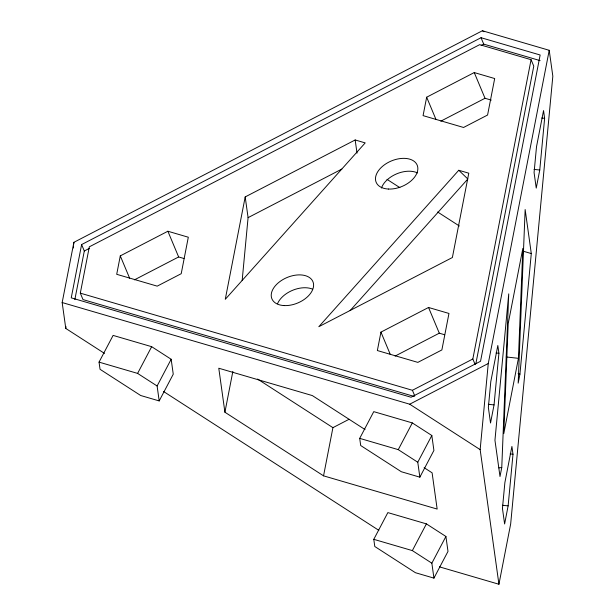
<?xml version="1.0" encoding="UTF-8"?>
<svg xmlns="http://www.w3.org/2000/svg" width="615" height="615" viewBox="0 0 615 615"><rect width="100%" height="100%" fill="white"/><g stroke="black" fill="none" stroke-linecap="round" stroke-linejoin="round"><path stroke-width="0.92" d="M501.763 467.485L508.736 293.87L494.952 440.279L500.003 476.525L501.763 467.485L498.926 467.9M518.437 358.33L522.85 248.399L508.198 323.69L503.785 433.621L518.437 358.33L506.253 356.961M104.512 353.417L65.782 328.441L65.959 326.542M73.354 247.991L73.531 246.1M73.715 244.209L73.892 242.318L482.383 30.75L549.218 50.299L552.831 76.183L510.658 524.018L498.934 584.25L439.425 566.846M242.172 280.379L248.083 217.633L245.193 196.923L355.17 139.966L365.195 142.895L225.267 299.321L245.193 196.923M498.934 584.25L480.154 449.634L488.264 363.511L549.218 50.299M494.045 404.931L498.911 353.264L497.827 345.492L490.793 381.631L488.356 407.468L490.524 423.005L494.045 404.931L488.325 404.286M519.936 374.128L531.291 253.557L525.149 209.546L518.176 383.16L519.936 374.128L518.091 373.582M508.128 505.891L512.995 454.224L511.911 446.459L504.877 482.598L502.447 508.436L504.615 523.965L508.128 505.891L502.417 505.253M539.762 170.024L544.629 118.349L543.545 110.585L536.511 146.724L534.074 172.561L536.242 188.09L539.762 170.024L534.043 169.379M65.782 328.441L62.169 302.549L73.892 242.318M81.611 244.57L71.24 297.852L411.058 397.244L480.546 361.259L540.147 54.996L481.03 37.707L81.611 244.57L84.301 251.005L74.838 299.605M414.187 396.444L83.002 299.582L80.311 293.155L89.321 246.83L479.677 44.657L531.076 59.693L533.774 66.12L475.887 363.542M120.286 255.886L116.704 274.305L157.194 286.144L181.21 273.706L188.313 237.221L167.88 231.24L120.286 255.886L129.619 278.172M424.119 467.677L432.107 472.827L437.157 509.066L323.544 475.841L224.913 412.227L232.854 371.452M323.544 475.841L332.923 427.656L349.082 419.284M380.946 332.123L377.356 350.542L417.846 362.381L441.87 349.943L448.965 313.45L428.532 307.477L380.946 332.123L390.279 354.409M426.664 97.208L423.074 115.628L463.564 127.474L487.58 115.028L494.683 78.543L474.25 72.562L426.664 97.208L435.997 119.495M475.187 364.626L472.827 358.999L531.076 59.693M99.046 362.127L113.106 335.406L151.667 346.683L171.17 359.26L173.253 374.197L159.193 400.926L140.689 395.507L100.045 369.3L99.046 362.127L137.606 373.405L157.109 385.989L159.193 400.926M137.606 373.405L151.667 346.683M157.109 385.989L171.17 359.26M359.706 438.364L373.759 411.643L412.319 422.92L431.822 435.497L433.913 450.434L419.853 477.163L401.341 471.743L360.705 445.537L359.706 438.364L398.259 449.642L417.77 462.226L419.853 477.163M398.259 449.642L412.319 422.92M373.789 539.332L387.85 512.602L426.403 523.88L445.913 536.465L447.997 551.394L433.936 578.123L415.433 572.711L374.789 546.497L373.789 539.332L412.35 550.602L431.853 563.186L433.936 578.123M417.77 462.226L431.822 435.497M412.35 550.602L426.403 523.88M431.853 563.186L445.913 536.465M458.767 170.263L318.831 326.688L452.379 257.524L468.791 173.199L458.767 170.263L467.838 179.003L350.12 310.598M84.301 251.005L89.413 248.352M481.168 45.456L483.728 44.134L540.116 60.624M248.083 217.633L341.863 169.064M134.454 279.84L178.642 256.955L183.977 258.508M440.832 121.163L485.02 98.277L491.239 100.099M395.114 356.07L439.302 333.184L444.63 334.745M80.311 293.155L412.411 390.287L472.827 358.999M62.169 302.549L409.705 404.201L488.264 363.511M541.769 118.026L544.629 118.349M496.051 352.941L498.911 353.264M510.135 453.901L512.995 454.224M522.988 251.128L531.291 253.557M482.383 30.75L483.99 31.78M386.996 179.342L399.858 187.629M437.634 211.998L459.336 225.989M409.705 404.201L480.154 449.634M365.041 429.57L312.343 395.583L218.779 368.224L224.913 412.227M257.547 379.04L332.923 427.656M163.413 391.409L378.848 530.353M481.03 37.707L483.728 44.134M474.25 72.562L485.02 98.277M428.532 307.477L439.302 333.184M412.411 390.287L414.771 395.914M167.88 231.24L178.642 256.955M355.17 139.966L357.015 153.143M277.534 303.749A22.232 13.814 -22.7 0 1 312.505 289.119M381.477 188.029A22.232 13.814 -22.7 0 1 396.721 173.822A22.232 13.814 -22.7 0 1 417.531 172.946M388.396 189.043A22.232 13.814 -22.7 0 0 417.693 166.865A22.232 13.814 -22.7 0 0 383.891 165.22A22.232 13.814 -22.7 0 0 388.396 189.043M284.153 305.578A22.232 13.814 -22.7 0 0 313.442 283.392A22.232 13.814 -22.7 0 0 279.648 281.747A22.232 13.814 -22.7 0 0 284.153 305.578"/></g></svg>
